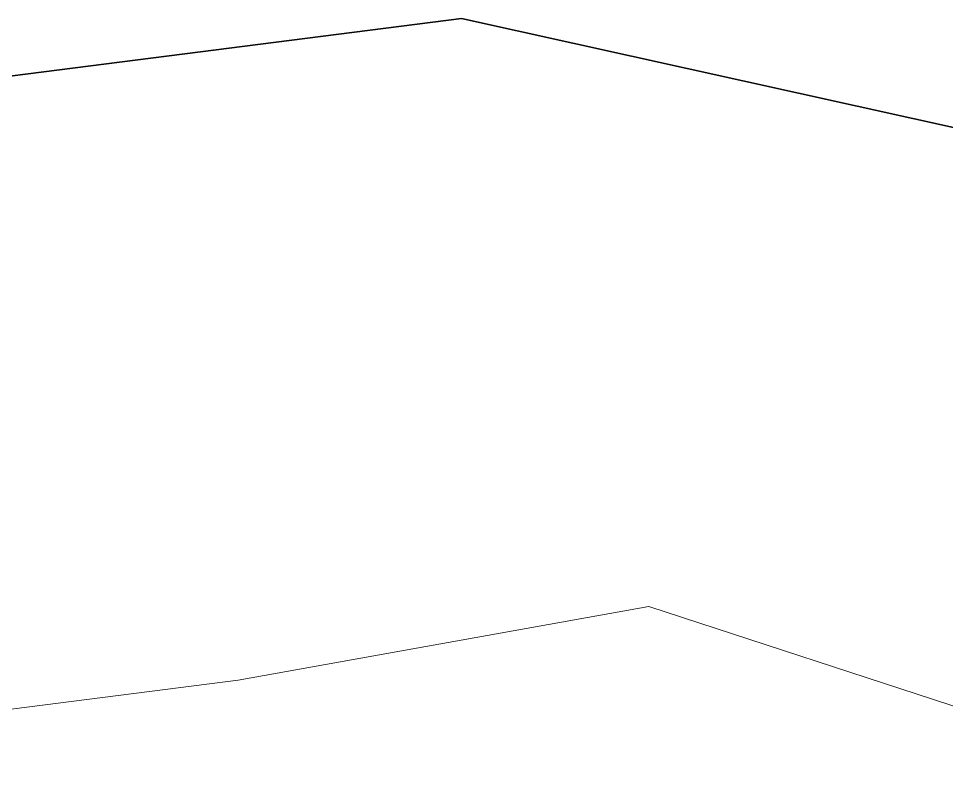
# Model space of a CAD drawing. Header units: millimetres. Extents: x -861324 to 439029, y -308065 to 694685.
# Drawn here: x -500554 to -482926, y 234547 to 249109 of the extents above; entities that cross this region are included whole.
import ezdxf

# ---------------------------------------------------------------- set-up
doc = ezdxf.new("R2010")
doc.units = ezdxf.units.MM
doc.layers.add('C-TOPO-MAJR', color=7, linetype='Continuous', lineweight=35)
doc.layers.add('C-TOPO-MINR', color=7, linetype='Continuous', lineweight=9)

msp = doc.modelspace()

# ---------------------------------------------------------------- linework, layer by layer
at = {"layer": 'C-TOPO-MAJR'}
for p, q in [((-492140, 249109), (-504485, 247539)), ((-470905, 244407), (-492140, 249109))]:
    msp.add_line(p, q, dxfattribs=at)
at = {"layer": 'C-TOPO-MINR'}
for p, q in [((-488581, 237943), (-496381, 236545)), ((-478177, 234547), (-488581, 237943)), ((-496381, 236545), (-502524, 235764))]:
    msp.add_line(p, q, dxfattribs=at)

doc.saveas('drawing.dxf')
